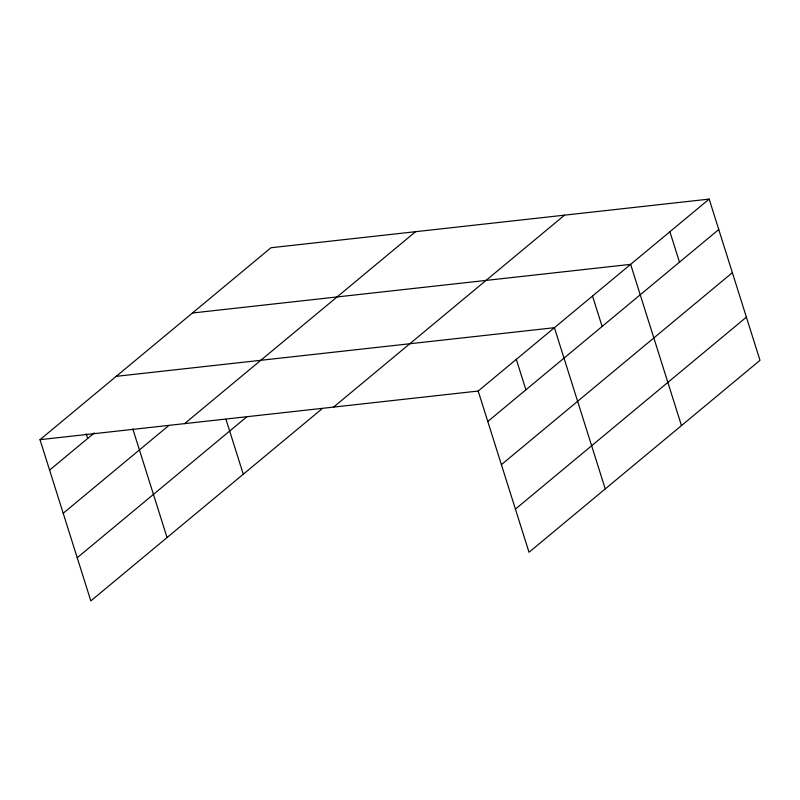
<?xml version="1.0" encoding="UTF-8"?>
<svg xmlns="http://www.w3.org/2000/svg" width="800" height="800" viewBox="0 0 800 800"><rect width="100%" height="100%" fill="white"/><g stroke="black" fill="none" stroke-linecap="round" stroke-linejoin="round"><path stroke-width="1.2" d="M321.81 408.96L90.83 600.9L40 439.68L270.98 247.74L709.17 199.1L760 360.32L529.02 552.26L478.19 391.04L709.17 199.1M49.6 470.11L94.38 432.9M63.2 513.27L168.96 425.39M184.6 423.63L415.58 231.69M77.22 557.74L246.91 416.73M333.59 407.09L564.56 215.15M487.79 421.48L718.76 229.53M501.4 464.64L732.37 272.69M515.42 509.1L746.39 317.16M192.44 313L630.64 264.36L681.47 425.58M116.22 376.34L554.41 327.7L605.25 488.92M40 439.68L478.19 391.04M669.9 231.73L679.5 262.16M592.52 296.03L602.12 326.46M516.3 359.37L525.9 389.81M225.98 419.36L243.28 474.22M132.81 428.93L167.05 537.56M86.23 433.76L87.71 438.44"/></g></svg>
